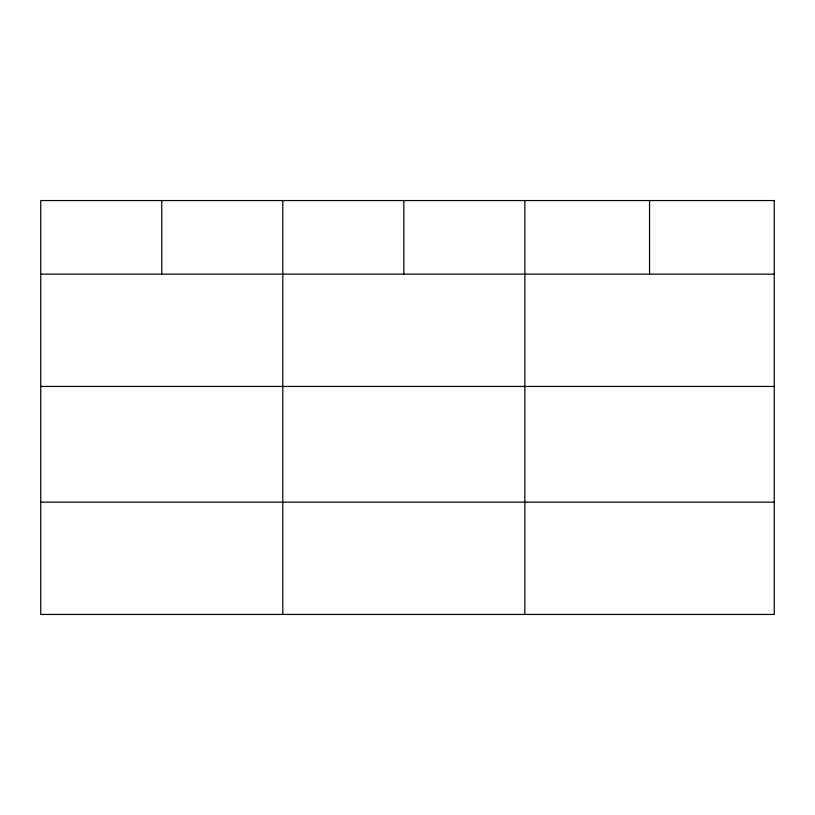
<?xml version="1.0" encoding="UTF-8"?>
<svg xmlns="http://www.w3.org/2000/svg" width="815" height="815" viewBox="0 0 815 815"><rect width="100%" height="100%" fill="white"/><g stroke="black" fill="none" stroke-linecap="round" stroke-linejoin="round"><path stroke-width="1.22" d="M40.75 274.146L774.25 274.146M40.75 386.442L774.25 386.442M40.75 502.152L774.25 502.152M649.555 200.551L649.555 274.146M524.86 200.551L524.86 614.449M403.832 200.551L403.832 274.146M282.805 200.551L282.805 614.449M161.778 200.551L161.778 274.146M774.25 200.551L40.75 200.551L40.75 614.449L774.25 614.449L774.25 200.551"/></g></svg>
